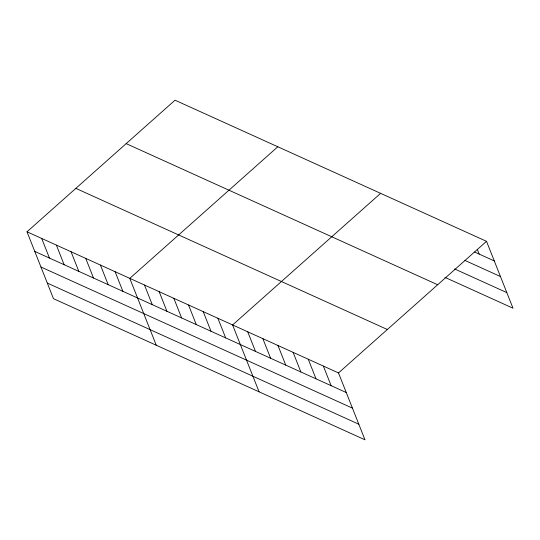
<?xml version="1.0" encoding="UTF-8"?>
<svg xmlns="http://www.w3.org/2000/svg" width="540" height="540" viewBox="0 0 540 540"><rect width="100%" height="100%" fill="white"/><g stroke="black" fill="none" stroke-linecap="round" stroke-linejoin="round"><path stroke-width="0.81" d="M27 231.795L338.499 372.924L364.979 439.803L53.48 298.674L27 231.795L175.021 100.197L486.52 241.326L513 308.205L444.913 277.358M277.817 146.772L129.796 278.37L156.276 345.242M380.612 193.347L232.591 324.945L259.072 391.817M338.499 372.924L486.52 241.326M474.62 252.025L494.289 260.935M464.906 260.428L500.459 276.534M454.626 268.954L506.824 292.606M126.171 143.627L437.677 284.756M75.85 188.372L387.349 329.501M34.763 251.404L346.262 392.533M40.939 267.003L352.438 408.132M47.304 283.075L358.803 424.204M477.293 249.379L479.156 254.084M323.372 366.073L331.135 385.682M308.239 359.215L316.008 378.824M293.112 352.363L300.875 371.972M277.978 345.506L285.748 365.114M262.852 338.654L270.614 358.263M247.718 331.796L255.488 351.405M217.904 318.29L225.666 337.898M203.222 311.634L210.985 331.243M188.534 304.985L196.297 324.594M173.853 298.33L181.616 317.939M159.165 291.674L166.928 311.283M144.484 285.026L152.246 304.634M115.108 271.715L122.877 291.323M100.427 265.066L108.189 284.675M85.739 258.41L93.501 278.019M71.057 251.755L78.82 271.363M56.369 245.106L64.132 264.715M41.688 238.451L49.451 258.059"/></g></svg>
